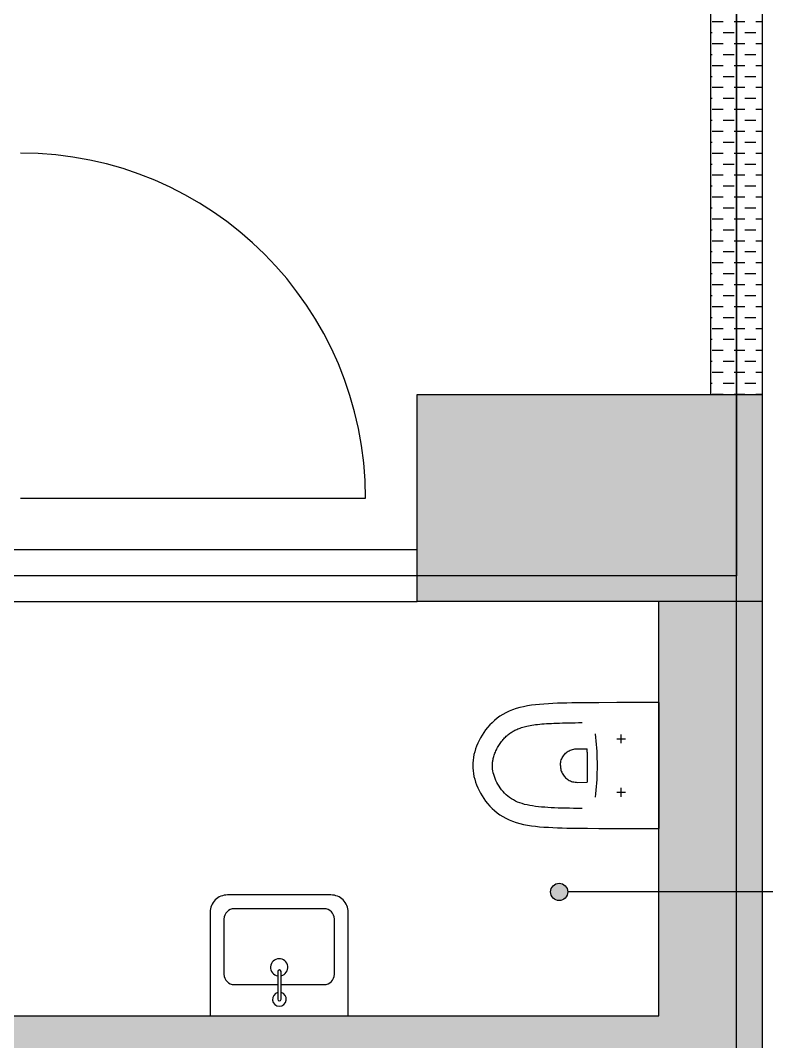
# Model space of a CAD drawing. Header units: centimetres. Extents: x -277999 to 283551, y -705288 to -693449.
# Drawn here: x 261511.6 to 261727.9, y -699217.9 to -698921.9 of the extents above; entities that cross this region are included whole.
import ezdxf

# ---------------------------------------------------------------- set-up
doc = ezdxf.new("R2010")
doc.units = ezdxf.units.CM
doc.layers.add('MKDU0', color=8, linetype='Continuous')

msp = doc.modelspace()

# ---------------------------------------------------------------- hatches: boundary and pattern name
at = {"layer": 'MKDU0'}
h = msp.add_hatch(dxfattribs=at)
h.set_pattern_fill('ANSI33')
h.paths.add_polyline_path([(260866.61, -698635.38), (260806.61, -698635.38), (260806.61, -698535.38), (260866.61, -698535.38), (260866.61, -698635.38)])
h.paths.add_polyline_path([(259946.61, -698615.38), (259946.61, -698555.38), (260046.61, -698555.38), (260046.61, -698615.38), (259946.61, -698615.38)])
h.paths.add_polyline_path([(261626.61, -698615.38), (261626.61, -698555.38), (261726.61, -698555.38), (261726.61, -698615.38), (261626.61, -698615.38)])
h.paths.add_polyline_path([(260866.61, -699585.38), (260806.61, -699585.38), (260806.61, -699485.38), (260866.61, -699485.38), (260866.61, -699585.38)])
h.paths.add_polyline_path([(260866.61, -699110.38), (260806.61, -699110.38), (260806.61, -699010.38), (260866.61, -699010.38), (260866.61, -699110.38)])
h.paths.add_polyline_path([(260866.61, -697685.38), (260806.61, -697685.38), (260806.61, -697585.38), (260866.61, -697585.38), (260866.61, -697685.38)])
h.paths.add_polyline_path([(260866.61, -697210.38), (260806.61, -697210.38), (260806.61, -697110.38), (260866.61, -697110.38), (260866.61, -697210.38)])
h.paths.add_polyline_path([(260866.61, -696735.38), (260806.61, -696735.38), (260806.61, -696635.38), (260866.61, -696635.38), (260866.61, -696735.38)])
h.paths.add_polyline_path([(260866.61, -695785.38), (260806.61, -695785.38), (260806.61, -695685.38), (260866.61, -695685.38), (260866.61, -695785.38)])
h.paths.add_polyline_path([(260866.61, -695310.38), (260806.61, -695310.38), (260806.61, -695210.38), (260866.61, -695210.38), (260866.61, -695310.38)])
h.paths.add_polyline_path([(260866.61, -694835.38), (260806.61, -694835.38), (260806.61, -694735.38), (260866.61, -694735.38), (260866.61, -694835.38)])
h.paths.add_polyline_path([(259946.61, -700055.38), (259946.61, -699995.38), (260046.61, -699995.38), (260046.61, -700055.38), (259946.61, -700055.38)])
h.paths.add_polyline_path([(260786.61, -700055.38), (260786.61, -699995.38), (260886.61, -699995.38), (260886.61, -700055.38), (260786.61, -700055.38)])
h.paths.add_polyline_path([(261626.61, -700055.38), (261626.61, -699995.38), (261726.61, -699995.38), (261726.61, -700055.38), (261626.61, -700055.38)])
h.paths.add_polyline_path([(259946.61, -699565.38), (259946.61, -699505.38), (260046.61, -699505.38), (260046.61, -699565.38), (259946.61, -699565.38)])
h.paths.add_polyline_path([(261626.61, -699565.38), (261626.61, -699505.38), (261726.61, -699505.38), (261726.61, -699565.38), (261626.61, -699565.38)])
h.paths.add_polyline_path([(259946.61, -699090.38), (259946.61, -699030.38), (260046.61, -699030.38), (260046.61, -699090.38), (259946.61, -699090.38)])
h.paths.add_polyline_path([(261626.61, -699090.38), (261626.61, -699030.38), (261726.61, -699030.38), (261726.61, -699090.38), (261626.61, -699090.38)])
h.paths.add_polyline_path([(259946.61, -698140.38), (259946.61, -698080.38), (260046.61, -698080.38), (260046.61, -698140.38), (259946.61, -698140.38)])
h.paths.add_polyline_path([(260786.61, -698140.38), (260786.61, -698080.38), (260886.61, -698080.38), (260886.61, -698140.38), (260786.61, -698140.38)])
h.paths.add_polyline_path([(261626.61, -698140.38), (261626.61, -698080.38), (261726.61, -698080.38), (261726.61, -698140.38), (261626.61, -698140.38)])
h.paths.add_polyline_path([(259946.61, -697665.38), (259946.61, -697605.38), (260046.61, -697605.38), (260046.61, -697665.38), (259946.61, -697665.38)])
h.paths.add_polyline_path([(261626.61, -697665.38), (261626.61, -697605.38), (261726.61, -697605.38), (261726.61, -697665.38), (261626.61, -697665.38)])
h.paths.add_polyline_path([(259946.61, -697190.38), (259946.61, -697130.38), (260046.61, -697130.38), (260046.61, -697190.38), (259946.61, -697190.38)])
h.paths.add_polyline_path([(261626.61, -697190.38), (261626.61, -697130.38), (261726.61, -697130.38), (261726.61, -697190.38), (261626.61, -697190.38)])
h.paths.add_polyline_path([(259946.61, -696715.38), (259946.61, -696655.38), (260046.61, -696655.38), (260046.61, -696715.38), (259946.61, -696715.38)])
h.paths.add_polyline_path([(261626.61, -696715.38), (261626.61, -696655.38), (261726.61, -696655.38), (261726.61, -696715.38), (261626.61, -696715.38)])
h.paths.add_polyline_path([(259946.61, -696240.38), (259946.61, -696180.38), (260046.61, -696180.38), (260046.61, -696240.38), (259946.61, -696240.38)])
h.paths.add_polyline_path([(260786.61, -696240.38), (260786.61, -696180.38), (260886.61, -696180.38), (260886.61, -696240.38), (260786.61, -696240.38)])
h.paths.add_polyline_path([(261626.61, -696240.38), (261626.61, -696180.38), (261726.61, -696180.38), (261726.61, -696240.38), (261626.61, -696240.38)])
h.paths.add_polyline_path([(259946.61, -695765.38), (259946.61, -695705.38), (260046.61, -695705.38), (260046.61, -695765.38), (259946.61, -695765.38)])
h.paths.add_polyline_path([(261626.61, -695765.38), (261626.61, -695705.38), (261726.61, -695705.38), (261726.61, -695765.38), (261626.61, -695765.38)])
h.paths.add_polyline_path([(259946.61, -695290.38), (259946.61, -695230.38), (260046.61, -695230.38), (260046.61, -695290.38), (259946.61, -695290.38)])
h.paths.add_polyline_path([(261626.61, -695290.38), (261626.61, -695230.38), (261726.61, -695230.38), (261726.61, -695290.38), (261626.61, -695290.38)])
h.paths.add_polyline_path([(259946.61, -694815.38), (259946.61, -694755.38), (260046.61, -694755.38), (260046.61, -694815.38), (259946.61, -694815.38)])
h.paths.add_polyline_path([(261626.61, -694815.38), (261626.61, -694755.38), (261726.61, -694755.38), (261726.61, -694815.38), (261626.61, -694815.38)])
h.paths.add_polyline_path([(259946.61, -694325.38), (259946.61, -694265.38), (260046.61, -694265.38), (260046.61, -694325.38), (259946.61, -694325.38)])
h.paths.add_polyline_path([(260786.61, -694325.38), (260786.61, -694265.38), (260886.61, -694265.38), (260886.61, -694325.38), (260786.61, -694325.38)])
h.paths.add_polyline_path([(261626.61, -694325.38), (261626.61, -694265.38), (261726.61, -694265.38), (261726.61, -694325.38), (261626.61, -694325.38)])
h = msp.add_hatch(dxfattribs=at)
h.set_pattern_fill('DASH')
h.paths.add_polyline_path([(261726.61, -698615.38), (261711.61, -698615.38), (261711.61, -699030.38), (261726.61, -699030.38), (261726.61, -698615.38)])
h = msp.add_hatch(dxfattribs=at)
h.set_pattern_fill('DASH')
h.paths.add_polyline_path([(261726.61, -699090.38), (261696.61, -699090.38), (261696.61, -699210.38), (261466.61, -699210.38), (261466.61, -699202.88), (261451.61, -699202.88), (261451.61, -699237.88), (261466.61, -699237.88), (261466.61, -699225.38), (261696.61, -699225.38), (261696.61, -699345.38), (261466.61, -699345.38), (261466.61, -699337.88), (261451.61, -699337.88), (261451.61, -699360.38), (261711.61, -699360.38), (261711.61, -699510.38), (261726.61, -699510.38), (261726.61, -699355.38), (261726.61, -699090.38)])
h = msp.add_hatch(color=8, dxfattribs=at)
h.dxf.hatch_style = 1
h.paths.add_polyline_path([(261665.25, -699174.51), (261665.45, -699173.54), (261665.99, -699172.74), (261666.78, -699172.21), (261667.75, -699172.01), (261668.73, -699172.21), (261669.52, -699172.74), (261670.06, -699173.54), (261670.25, -699174.51), (261670.06, -699175.48), (261669.52, -699176.28), (261668.73, -699176.81), (261667.75, -699177.01), (261666.78, -699176.81), (261665.99, -699176.28), (261665.45, -699175.48), (261665.25, -699174.51)])

# ---------------------------------------------------------------- linework, layer by layer
at = {"layer": 'MKDU0', "color": 8}
for p, q in [((261711.61, -698615.38), (261711.61, -699030.38)), ((261726.61, -698615.38), (261726.61, -699030.38)), ((261626.61, -699075.38), (260866.61, -699075.38)), ((261626.61, -699090.38), (261626.61, -699075.38)), ((261466.61, -699090.38), (261626.61, -699090.38)), ((261696.61, -699210.38), (261696.61, -699090.38)), ((261726.61, -699090.38), (261726.61, -699360.38)), ((261599.61, -699179.38), (261573.61, -699179.38)), ((261570.61, -699182.38), (261570.61, -699198.38)), ((261602.61, -699198.38), (261602.61, -699182.38)), ((261573.61, -699201.38), (261586.17, -699201.38)), ((261587.17, -699201.38), (261599.61, -699201.38)), ((261466.61, -699210.38), (261696.61, -699210.38))]:
    msp.add_line(p, q, dxfattribs=at)
at = {"layer": 'MKDU0'}
for p, q in [((261672.91, -699119.72), (261671.44, -699119.75)), ((261674.43, -699119.71), (261672.91, -699119.72)), ((261675.98, -699119.69), (261674.43, -699119.71)), ((261679.23, -699119.67), (261675.98, -699119.69)), ((261684.47, -699119.65), (261679.23, -699119.67)), ((261696.61, -699119.63), (261684.47, -699119.65)), ((261696.61, -699119.63), (261696.61, -699156.13)), ((261652.33, -699122.58), (261651.43, -699123.07)), ((261653.27, -699122.13), (261652.33, -699122.58)), ((261654.25, -699121.74), (261653.27, -699122.13)), ((261655.27, -699121.39), (261654.25, -699121.74)), ((261656.33, -699121.09), (261655.27, -699121.39)), ((261657.42, -699120.83), (261656.33, -699121.09)), ((261658.55, -699120.61), (261657.42, -699120.83)), ((261659.7, -699120.43), (261658.55, -699120.61)), ((261660.88, -699120.28), (261659.7, -699120.43)), ((261662.09, -699120.15), (261660.88, -699120.28)), ((261663.34, -699120.05), (261662.09, -699120.15)), ((261664.61, -699119.97), (261663.34, -699120.05)), ((261665.91, -699119.9), (261664.61, -699119.97)), ((261667.24, -699119.85), (261665.91, -699119.9)), ((261668.61, -699119.81), (261667.24, -699119.85)), ((261670.01, -699119.77), (261668.61, -699119.81)), ((261671.44, -699119.75), (261670.01, -699119.77)), ((261648.3, -699125.46), (261647.64, -699126.13)), ((261649.01, -699124.81), (261648.3, -699125.46)), ((261649.77, -699124.19), (261649.01, -699124.81)), ((261650.58, -699123.61), (261649.77, -699124.19)), ((261651.43, -699123.07), (261650.58, -699123.61)), ((261665.48, -699125.66), (261666.24, -699125.62)), ((261666.24, -699125.62), (261667.02, -699125.59)), ((261667.02, -699125.59), (261667.84, -699125.56)), ((261667.84, -699125.56), (261668.69, -699125.54)), ((261668.69, -699125.54), (261669.57, -699125.51)), ((261669.57, -699125.51), (261670.47, -699125.5)), ((261670.47, -699125.5), (261671.42, -699125.48)), ((261671.42, -699125.48), (261672.39, -699125.46)), ((261672.39, -699125.46), (261673.4, -699125.45)), ((261673.4, -699125.45), (261674.44, -699125.44)), ((261645.89, -699128.32), (261645.39, -699129.08)), ((261646.43, -699127.57), (261645.89, -699128.32)), ((261647.01, -699126.84), (261646.43, -699127.57)), ((261647.64, -699126.13), (261647.01, -699126.84)), ((261653.37, -699128.62), (261653.61, -699128.44)), ((261653.61, -699128.44), (261653.87, -699128.27)), ((261653.87, -699128.27), (261654.12, -699128.11)), ((261654.12, -699128.11), (261654.38, -699127.95)), ((261654.38, -699127.95), (261654.65, -699127.8)), ((261654.65, -699127.8), (261654.93, -699127.66)), ((261654.93, -699127.66), (261655.21, -699127.52)), ((261655.21, -699127.52), (261655.5, -699127.39)), ((261655.5, -699127.39), (261655.8, -699127.26)), ((261655.8, -699127.26), (261656.12, -699127.13)), ((261656.12, -699127.13), (261656.45, -699127.01)), ((261656.45, -699127.01), (261656.81, -699126.89)), ((261656.81, -699126.89), (261657.18, -699126.78)), ((261657.18, -699126.78), (261657.57, -699126.67)), ((261657.57, -699126.67), (261657.99, -699126.56)), ((261657.99, -699126.56), (261658.42, -699126.46)), ((261658.42, -699126.46), (261658.88, -699126.36)), ((261658.88, -699126.36), (261659.36, -699126.27)), ((261659.36, -699126.27), (261659.86, -699126.19)), ((261659.86, -699126.19), (261660.39, -699126.11)), ((261660.39, -699126.11), (261660.93, -699126.03)), ((261660.93, -699126.03), (261661.51, -699125.96)), ((261661.51, -699125.96), (261662.1, -699125.9)), ((261662.1, -699125.9), (261662.72, -699125.84)), ((261662.72, -699125.84), (261663.37, -699125.79)), ((261663.37, -699125.79), (261664.05, -699125.74)), ((261664.05, -699125.74), (261664.75, -699125.7)), ((261664.75, -699125.7), (261665.48, -699125.66)), ((261644.15, -699131.44), (261643.82, -699132.25)), ((261644.53, -699130.64), (261644.15, -699131.44)), ((261644.94, -699129.86), (261644.53, -699130.64)), ((261645.39, -699129.08), (261644.94, -699129.86)), ((261650.45, -699131.75), (261650.65, -699131.46)), ((261650.65, -699131.46), (261650.86, -699131.17)), ((261650.86, -699131.17), (261651.07, -699130.89)), ((261651.07, -699130.89), (261651.28, -699130.62)), ((261651.28, -699130.62), (261651.5, -699130.36)), ((261651.5, -699130.36), (261651.73, -699130.11)), ((261651.73, -699130.11), (261651.95, -699129.86)), ((261651.95, -699129.86), (261652.18, -699129.63)), ((261652.18, -699129.63), (261652.42, -699129.41)), ((261652.42, -699129.41), (261652.65, -699129.2)), ((261652.65, -699129.2), (261652.89, -699129)), ((261652.89, -699129), (261653.13, -699128.8)), ((261653.13, -699128.8), (261653.37, -699128.62)), ((261678.17, -699128.71), (261678.29, -699129.73)), ((261678.29, -699129.73), (261678.39, -699130.74)), ((261678.39, -699130.74), (261678.49, -699131.76)), ((261684.43, -699130.13), (261686.99, -699130.13)), ((261685.71, -699131.41), (261685.71, -699128.86)), ((261643.27, -699133.9), (261643.06, -699134.72)), ((261643.52, -699133.07), (261643.27, -699133.9)), ((261643.82, -699132.25), (261643.52, -699133.07)), ((261649.02, -699134.6), (261649.14, -699134.28)), ((261649.14, -699134.28), (261649.27, -699133.96)), ((261649.27, -699133.96), (261649.41, -699133.63)), ((261649.41, -699133.63), (261649.56, -699133.31)), ((261649.56, -699133.31), (261649.72, -699133)), ((261649.72, -699133), (261649.89, -699132.68)), ((261649.89, -699132.68), (261650.07, -699132.37)), ((261650.07, -699132.37), (261650.25, -699132.06)), ((261650.25, -699132.06), (261650.45, -699131.75)), ((261669.38, -699134.58), (261669.61, -699134.34)), ((261669.61, -699134.34), (261669.85, -699134.13)), ((261669.85, -699134.13), (261670.11, -699133.93)), ((261670.11, -699133.93), (261670.38, -699133.75)), ((261670.38, -699133.75), (261670.67, -699133.58)), ((261670.67, -699133.58), (261670.97, -699133.44)), ((261670.97, -699133.44), (261671.28, -699133.31)), ((261671.28, -699133.31), (261671.62, -699133.2)), ((261671.62, -699133.2), (261671.97, -699133.12)), ((261671.97, -699133.12), (261672.33, -699133.05)), ((261672.33, -699133.05), (261672.71, -699133.02)), ((261672.71, -699133.02), (261673.1, -699133.01)), ((261673.1, -699133.01), (261675.84, -699133.03)), ((261675.84, -699134.04), (261675.84, -699133.03)), ((261675.84, -699134.04), (261675.85, -699135.78)), ((261678.49, -699131.76), (261678.56, -699132.78)), ((261678.56, -699132.78), (261678.62, -699133.8)), ((261678.62, -699133.8), (261678.67, -699134.82)), ((261642.72, -699137.2), (261642.7, -699137.88)), ((261642.78, -699136.37), (261642.72, -699137.2)), ((261642.9, -699135.54), (261642.78, -699136.37)), ((261643.06, -699134.72), (261642.9, -699135.54)), ((261648.39, -699137.65), (261648.4, -699137.41)), ((261648.4, -699137.41), (261648.42, -699137.17)), ((261648.42, -699137.17), (261648.45, -699136.91)), ((261648.45, -699136.91), (261648.48, -699136.65)), ((261648.48, -699136.65), (261648.53, -699136.39)), ((261648.53, -699136.39), (261648.58, -699136.11)), ((261648.58, -699136.11), (261648.65, -699135.82)), ((261648.65, -699135.82), (261648.72, -699135.53)), ((261648.72, -699135.53), (261648.81, -699135.23)), ((261648.81, -699135.23), (261648.91, -699134.92)), ((261648.91, -699134.92), (261649.02, -699134.6)), ((261668.1, -699137.55), (261668.13, -699137.22)), ((261668.13, -699137.22), (261668.19, -699136.9)), ((261668.19, -699136.9), (261668.27, -699136.57)), ((261668.27, -699136.57), (261668.37, -699136.26)), ((261668.37, -699136.26), (261668.49, -699135.95)), ((261668.49, -699135.95), (261668.63, -699135.65)), ((261668.63, -699135.65), (261668.79, -699135.36)), ((261668.79, -699135.36), (261668.97, -699135.09)), ((261668.97, -699135.09), (261669.17, -699134.82)), ((261669.17, -699134.82), (261669.38, -699134.58)), ((261675.85, -699135.78), (261675.85, -699137.47)), ((261675.85, -699137.47), (261675.85, -699139.56)), ((261678.67, -699134.82), (261678.71, -699135.84)), ((261678.71, -699135.84), (261678.73, -699136.86)), ((261678.73, -699136.86), (261678.73, -699137.88)), ((261642.7, -699137.88), (261642.72, -699138.57)), ((261642.72, -699138.57), (261642.78, -699139.39)), ((261642.78, -699139.39), (261642.9, -699140.22)), ((261642.9, -699140.22), (261643.06, -699141.04)), ((261648.39, -699137.88), (261648.39, -699137.65)), ((261648.4, -699138.38), (261648.39, -699137.88)), ((261648.45, -699138.89), (261648.4, -699138.38)), ((261648.54, -699139.42), (261648.45, -699138.89)), ((261648.65, -699139.95), (261648.54, -699139.42)), ((261648.8, -699140.51), (261648.65, -699139.95)), ((261668.09, -699137.88), (261668.1, -699137.55)), ((261668.09, -699137.88), (261668.1, -699138.22)), ((261668.1, -699138.22), (261668.13, -699138.54)), ((261668.13, -699138.54), (261668.19, -699138.87)), ((261668.19, -699138.87), (261668.27, -699139.19)), ((261668.27, -699139.19), (261668.37, -699139.51)), ((261668.37, -699139.51), (261668.49, -699139.82)), ((261668.49, -699139.82), (261668.63, -699140.12)), ((261668.63, -699140.12), (261668.79, -699140.41)), ((261668.79, -699140.41), (261668.97, -699140.68)), ((261675.85, -699139.56), (261675.85, -699141.29)), ((261678.71, -699139.92), (261678.67, -699140.95)), ((261678.73, -699138.9), (261678.71, -699139.92)), ((261678.73, -699137.88), (261678.73, -699138.9)), ((261643.06, -699141.04), (261643.27, -699141.87)), ((261643.27, -699141.87), (261643.52, -699142.69)), ((261643.52, -699142.69), (261643.82, -699143.51)), ((261648.98, -699141.06), (261648.8, -699140.51)), ((261649.19, -699141.62), (261648.98, -699141.06)), ((261649.44, -699142.19), (261649.19, -699141.62)), ((261649.71, -699142.75), (261649.44, -699142.19)), ((261650.01, -699143.3), (261649.71, -699142.75)), ((261650.34, -699143.84), (261650.01, -699143.3)), ((261668.97, -699140.68), (261669.17, -699140.95)), ((261669.17, -699140.95), (261669.39, -699141.2)), ((261669.39, -699141.2), (261669.62, -699141.43)), ((261669.62, -699141.43), (261669.86, -699141.64)), ((261669.86, -699141.64), (261670.12, -699141.84)), ((261670.12, -699141.84), (261670.4, -699142.02)), ((261670.4, -699142.02), (261670.69, -699142.19)), ((261670.69, -699142.19), (261670.99, -699142.33)), ((261670.99, -699142.33), (261671.31, -699142.46)), ((261671.31, -699142.46), (261671.64, -699142.57)), ((261671.64, -699142.57), (261671.99, -699142.65)), ((261671.99, -699142.65), (261672.35, -699142.71)), ((261672.35, -699142.71), (261672.73, -699142.74)), ((261672.73, -699142.74), (261673.12, -699142.75)), ((261673.12, -699142.75), (261675.84, -699142.73)), ((261675.85, -699141.29), (261675.84, -699141.73)), ((261675.84, -699141.73), (261675.84, -699142.73)), ((261678.56, -699142.99), (261678.48, -699144)), ((261678.62, -699141.97), (261678.56, -699142.99)), ((261678.67, -699140.95), (261678.62, -699141.97)), ((261643.82, -699143.51), (261644.15, -699144.32)), ((261644.15, -699144.32), (261644.53, -699145.12)), ((261644.53, -699145.12), (261644.94, -699145.91)), ((261644.94, -699145.91), (261645.39, -699146.68)), ((261650.69, -699144.37), (261650.34, -699143.84)), ((261651.08, -699144.89), (261650.69, -699144.37)), ((261651.49, -699145.39), (261651.08, -699144.89)), ((261651.93, -699145.87), (261651.49, -699145.39)), ((261652.39, -699146.33), (261651.93, -699145.87)), ((261652.87, -699146.75), (261652.39, -699146.33)), ((261678.29, -699146.04), (261678.17, -699147.05)), ((261678.39, -699145.02), (261678.29, -699146.04)), ((261678.48, -699144), (261678.39, -699145.02)), ((261684.43, -699145.63), (261686.99, -699145.63)), ((261685.71, -699146.91), (261685.71, -699144.36)), ((261645.39, -699146.68), (261645.89, -699147.45)), ((261645.89, -699147.45), (261646.43, -699148.2)), ((261646.43, -699148.2), (261647.01, -699148.93)), ((261647.01, -699148.93), (261647.64, -699149.63)), ((261653.38, -699147.15), (261652.87, -699146.75)), ((261653.91, -699147.52), (261653.38, -699147.15)), ((261654.47, -699147.86), (261653.91, -699147.52)), ((261655.06, -699148.17), (261654.47, -699147.86)), ((261655.67, -699148.45), (261655.06, -699148.17)), ((261656.32, -699148.7), (261655.67, -699148.45)), ((261657, -699148.93), (261656.32, -699148.7)), ((261657.71, -699149.13), (261657, -699148.93)), ((261658.45, -699149.31), (261657.71, -699149.13)), ((261659.22, -699149.47), (261658.45, -699149.31)), ((261647.64, -699149.63), (261648.3, -699150.31)), ((261648.3, -699150.31), (261649.01, -699150.95)), ((261649.01, -699150.95), (261649.77, -699151.57)), ((261649.77, -699151.57), (261650.58, -699152.15)), ((261650.58, -699152.15), (261651.43, -699152.69)), ((261660.03, -699149.6), (261659.22, -699149.47)), ((261660.87, -699149.72), (261660.03, -699149.6)), ((261661.74, -699149.83), (261660.87, -699149.72)), ((261662.64, -699149.92), (261661.74, -699149.83)), ((261663.55, -699149.99), (261662.64, -699149.92)), ((261664.49, -699150.05), (261663.55, -699149.99)), ((261665.45, -699150.11), (261664.49, -699150.05)), ((261666.42, -699150.15), (261665.45, -699150.11)), ((261667.44, -699150.19), (261666.42, -699150.15)), ((261668.5, -699150.22), (261667.44, -699150.19)), ((261669.6, -699150.25), (261668.5, -699150.22)), ((261670.74, -699150.27), (261669.6, -699150.25)), ((261671.93, -699150.29), (261670.74, -699150.27)), ((261673.16, -699150.31), (261671.93, -699150.29)), ((261674.44, -699150.32), (261673.16, -699150.31)), ((261651.43, -699152.69), (261652.33, -699153.18)), ((261652.33, -699153.18), (261653.27, -699153.63)), ((261653.27, -699153.63), (261654.25, -699154.03)), ((261654.25, -699154.03), (261655.27, -699154.37)), ((261655.27, -699154.37), (261656.33, -699154.68)), ((261656.33, -699154.68), (261657.42, -699154.94)), ((261657.42, -699154.94), (261658.55, -699155.15)), ((261658.55, -699155.15), (261659.7, -699155.34)), ((261659.7, -699155.34), (261660.88, -699155.49)), ((261660.88, -699155.49), (261662.09, -699155.61)), ((261662.09, -699155.61), (261663.34, -699155.71)), ((261663.34, -699155.71), (261664.61, -699155.79)), ((261664.61, -699155.79), (261665.91, -699155.86)), ((261665.91, -699155.86), (261667.24, -699155.91)), ((261667.24, -699155.91), (261668.61, -699155.96)), ((261668.61, -699155.96), (261670.01, -699155.99)), ((261670.01, -699155.99), (261671.44, -699156.02)), ((261671.44, -699156.02), (261672.91, -699156.04)), ((261672.91, -699156.04), (261674.43, -699156.06)), ((261674.43, -699156.06), (261675.98, -699156.07)), ((261675.98, -699156.07), (261679.23, -699156.09)), ((261679.23, -699156.09), (261682.67, -699156.1)), ((261682.67, -699156.1), (261696.61, -699156.13))]:
    msp.add_line(p, q, dxfattribs=at)
at = {"layer": 'MKDU0', "color": 8}
for points in [[(261719.11, -700065.38), (261719.11, -698155.38), (279841.61, -698155.38), (279841.61, -698592.88), (272886.61, -698592.88), (272886.36, -700065.38), (272624.11, -700065.38), (272624.11, -698592.88), (267186.61, -698592.88), (267186.61, -700065.38), (265386.61, -700065.38), (265386.61, -698592.88), (262086.61, -698592.88), (262086.61, -700065.38)], [(261719.11, -699082.88), (261266.61, -699082.88), (261266.61, -698297.88), (261719.11, -698297.88)], [(261626.61, -699090.38), (261626.61, -699030.38), (261726.61, -699030.38), (261726.61, -699090.38)], [(259936.61, -700065.38), (261719.11, -700065.38), (261719.11, -699082.88), (259936.61, -699082.88)]]:
    msp.add_lwpolyline(points, close=True, dxfattribs=at)
for points in [[(261511.61, -699060.38), (261611.61, -699060.38)], [(261819.02, -699174.51), (261670.25, -699174.51)]]:
    msp.add_lwpolyline(points, dxfattribs=at)
for points in [[(261606.61, -699210.38), (261606.61, -699180.38, 0.414214), (261601.61, -699175.38), (261571.61, -699175.38, 0.414214), (261566.61, -699180.38), (261566.61, -699210.38)], [(261587.17, -699205.61), (261587.17, -699197.61, 1), (261586.17, -699197.61), (261586.17, -699205.61, 1)]]:
    msp.add_lwpolyline(points, format="xyb", close=True, dxfattribs=at)
msp.add_circle((261667.75, -699174.51), 2.5, dxfattribs=at)
for centre, radius, start, end in [((261511.61, -699060.38), 100, 0, 90), ((261573.61, -699182.38), 3, 90, 180), ((261599.61, -699182.38), 3, 0, 90), ((261586.61, -699196.38), 2.5, 283.0141, 259.9324), ((261573.61, -699198.38), 3, 180, 270), ((261599.61, -699198.38), 3, 270, 0), ((261586.67, -699205.61), 2, 104.4775, 75.5225)]:
    msp.add_arc(centre, radius, start, end, dxfattribs=at)

doc.saveas('drawing.dxf')
